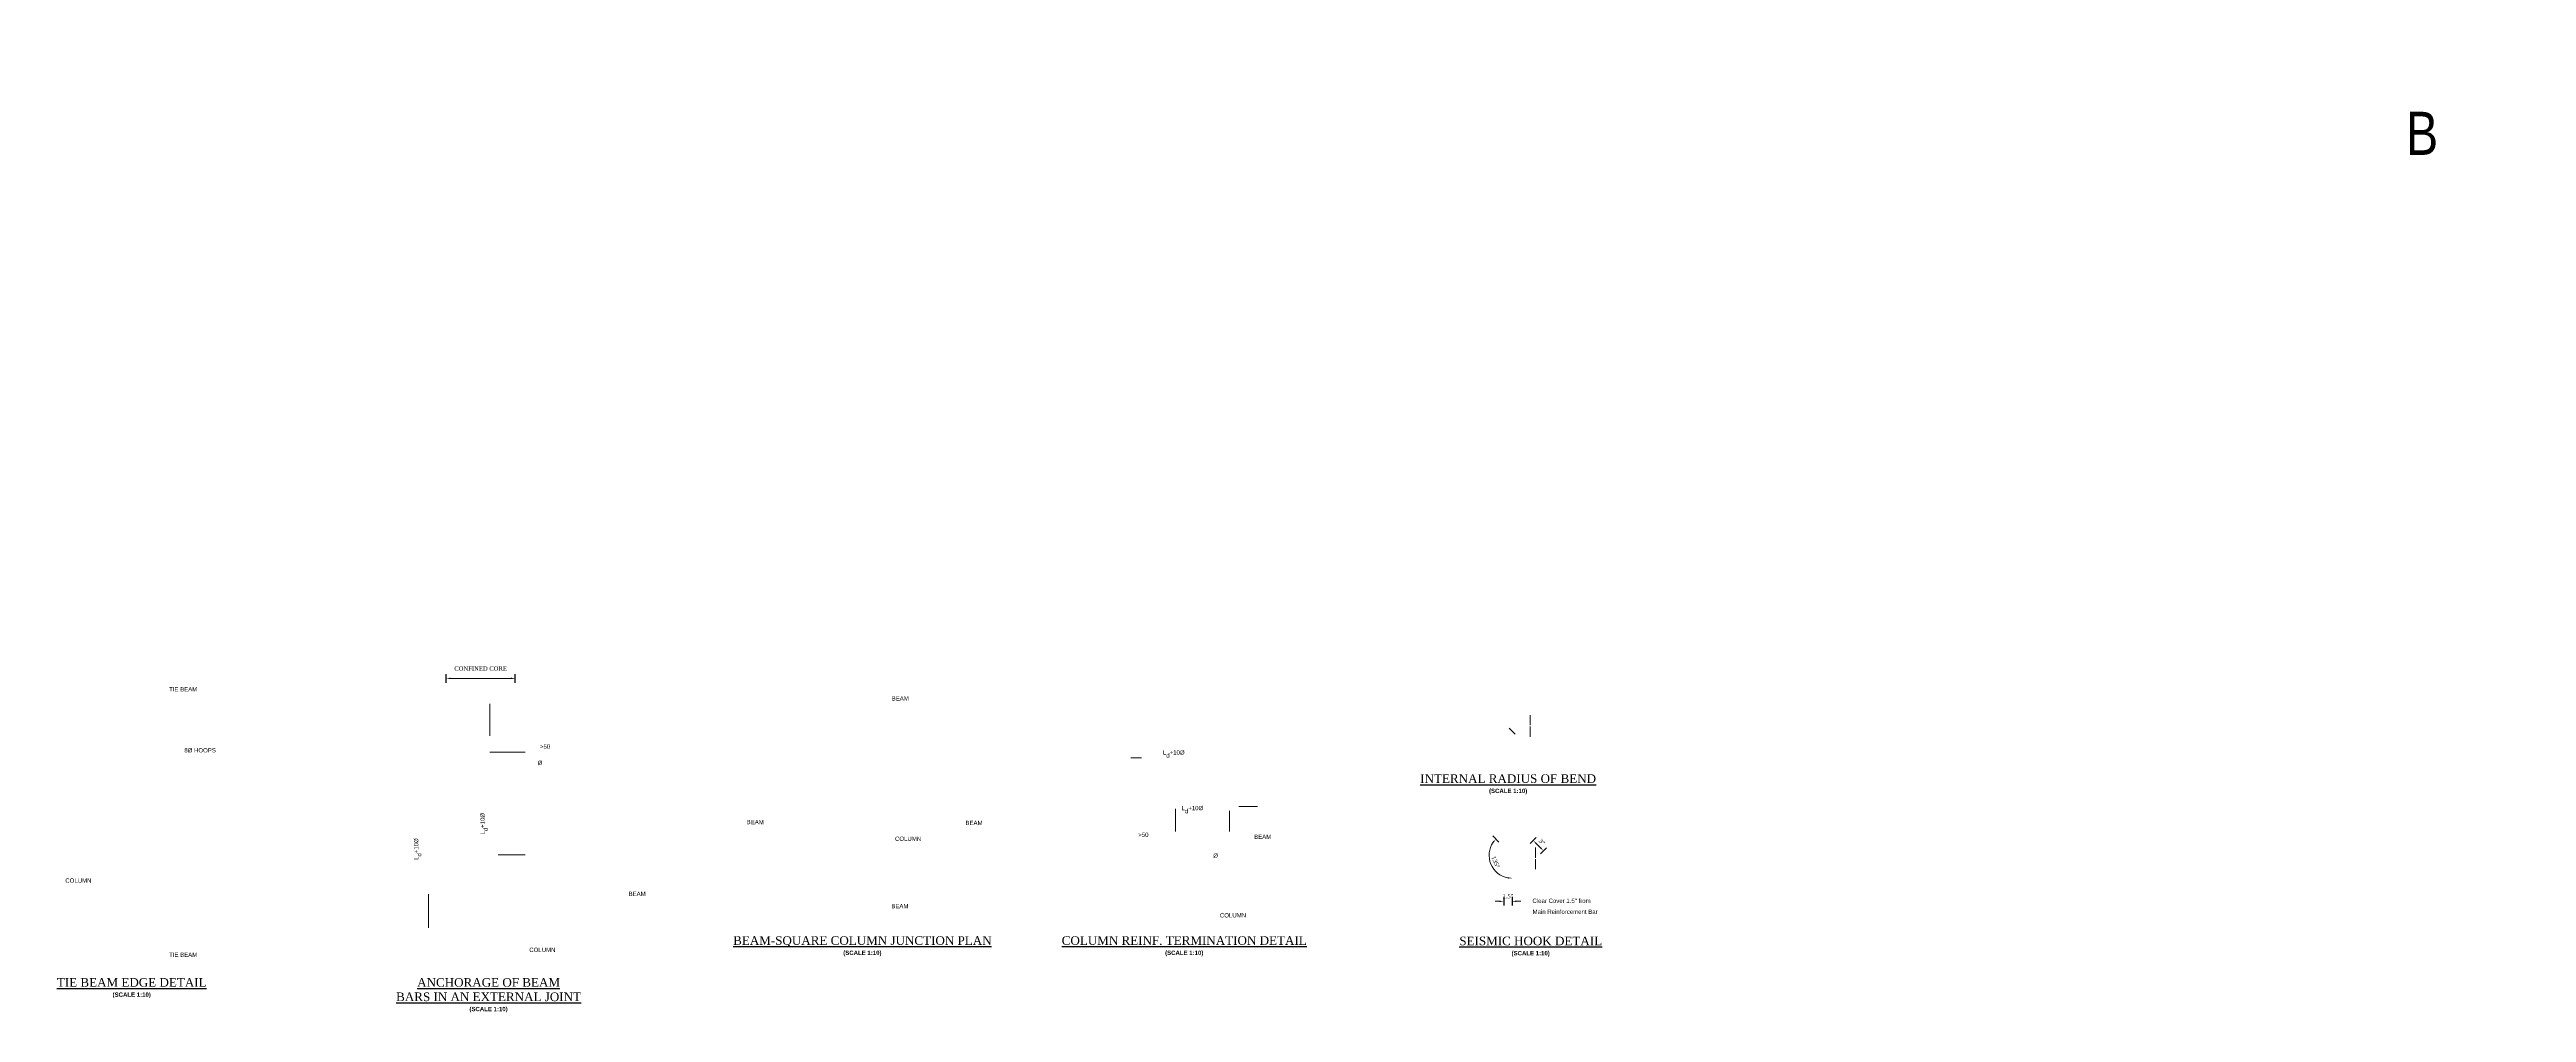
# Model space of a CAD drawing. Header units: feet. Extents: x 28652 to 66086, y -6769 to -640.
# Drawn here: x 61319.3 to 61663.3, y -1334.9 to -1201.1 of the extents above; entities that cross this region are included whole.
import ezdxf
from ezdxf import colors
from ezdxf.entities.mleader import LeaderData, LeaderLine
from ezdxf.enums import TextEntityAlignment as Align
from ezdxf.math import Vec2, Vec3

# ---------------------------------------------------------------- set-up
doc = ezdxf.new("R2010")
doc.units = ezdxf.units.FT
doc.header["$LTSCALE"] = 50
doc.header["$MEASUREMENT"] = 0
doc.header["$PDMODE"] = 34
for name, color, linetype, lineweight in [('DIM', 7, 'Continuous', 9), ('IES_WR_Dimension', 7, 'Continuous', 15), ('IES_WR_Leader', 7, 'Continuous', 15), ('IES_WR_Text Structure', 70, 'Continuous', 20)]:
    doc.layers.add(name, color=color, linetype=linetype, lineweight=lineweight)
doc.layers.add('IES_WR_TEMPLATE-TITLE TEXT', color=7, linetype='Continuous')
doc.styles.add('arial', font='times.ttf')
doc.styles.add('Arial Annotation', font='arial.ttf', dxfattribs={"height": 0.06})
doc.dimstyles.new('SECS', dxfattribs={"dimtxt": 0.06, "dimasz": 0.06, "dimexe": 0.06, "dimexo": 0, "dimgap": 0.04, "dimtad": 1, "dimdec": 0, "dimzin": 3, "dimdsep": 46, "dimlunit": 4, "dimtxsty": 'arial', "dimcen": 1.25, "dimclrd": 256, "dimclrt": 3, "dimadec": 0, "dimazin": 0, "dimtfac": 1, "dimtdec": 0, "dimtix": 1, "dimtofl": 0, "dimtmove": 2, "dimatfit": 1, "dimfxl": 0.06, "dimfxlon": 1, "dimtolj": 1, "dimtzin": 0, "dimlwd": -1, "dimarcsym": 0})

# ---------------------------------------------------------------- blocks, each defined once
blk = doc.blocks.new('*D786')
at = {"layer": 'Defpoints', "color": 0, "transparency": 16777216}
for p in [(61374.36, -1288.48), (61374.36, -1289.88), (61383.96, -1289.93)]:
    blk.add_point(p, dxfattribs=at)
at = {"layer": 'IES_WR_Dimension', "color": 0, "lineweight": -2, "transparency": 16777216}
for p, q in [((61374.36, -1289.08), (61374.36, -1287.88)), ((61383.96, -1289.08), (61383.96, -1287.88))]:
    blk.add_line(p, q, dxfattribs=at)
at = {"layer": 'IES_WR_Dimension', "transparency": 16777216}
blk.add_line((61383.36, -1288.48), (61374.96, -1288.48), dxfattribs=at)
for points in [[(61374.96, -1288.38), (61374.96, -1288.58), (61374.36, -1288.48)], [(61383.36, -1288.38), (61383.36, -1288.58), (61383.96, -1288.48)]]:
    blk.add_solid(points, dxfattribs=at)
at = {"layer": 'IES_WR_Dimension', "color": 3, "transparency": 16777216, "insert": (61379.14, -1287.11), "char_height": 0.6, "attachment_point": 5, "style": 'arial'}
blk.add_mtext('\\A1;CONFINED CORE', dxfattribs=at)
blk = doc.blocks.new('*D787')
at = {"layer": 'Defpoints', "color": 0, "ltscale": 10, "transparency": 16777216}
for p in [(61519.21, -1313.06), (61522.41, -1313.89), (61522.85, -1313.5), (61522.41, -1317.3), (61524.27, -1314.92)]:
    blk.add_point(p, dxfattribs=at)
at = {"layer": 'IES_WR_Dimension', "color": 0, "lineweight": -2, "ltscale": 10, "transparency": 16777216}
blk.add_line((61520.57, -1311.22), (61519.72, -1310.38), dxfattribs=at)
at = {"layer": 'IES_WR_Dimension', "ltscale": 10, "transparency": 16777216}
blk.add_arc((61522.41, -1313.06), 3.2, 145.7756, 259.2244, dxfattribs=at)
for points in [[(61519.69, -1311.2), (61519.84, -1311.33), (61520.15, -1310.8)], [(61521.82, -1316.1), (61521.8, -1316.3), (61522.41, -1316.25)]]:
    blk.add_solid(points, dxfattribs=at)
at = {"layer": 'IES_WR_Dimension', "color": 3, "ltscale": 10, "transparency": 16777216, "insert": (61520.11, -1314.01), "char_height": 0.6, "attachment_point": 5, "rotation": 292.5, "style": 'arial'}
blk.add_mtext('\\A1;135°', dxfattribs=at)
blk = doc.blocks.new('*D788')
at = {"layer": 'Defpoints', "color": 0, "ltscale": 10, "transparency": 16777216}
for p in [(61522.85, -1313.5), (61526.75, -1312.43), (61524.27, -1314.92)]:
    blk.add_point(p, dxfattribs=at)
at = {"layer": 'IES_WR_Dimension', "color": 0, "lineweight": -2, "ltscale": 10, "transparency": 16777216}
for p, q in [((61524.92, -1311.44), (61525.76, -1310.59)), ((61526.33, -1312.85), (61527.18, -1312.01))]:
    blk.add_line(p, q, dxfattribs=at)
at = {"layer": 'IES_WR_Dimension', "ltscale": 10, "transparency": 16777216}
blk.add_line((61525.76, -1311.44), (61526.33, -1312.01), dxfattribs=at)
for points in [[(61525.83, -1311.37), (61525.69, -1311.51), (61525.34, -1311.02)], [(61526.4, -1311.93), (61526.26, -1312.08), (61526.75, -1312.43)]]:
    blk.add_solid(points, dxfattribs=at)
at = {"layer": 'IES_WR_Dimension', "color": 3, "ltscale": 10, "transparency": 16777216, "insert": (61526.55, -1311.22), "char_height": 0.6, "attachment_point": 5, "rotation": 315, "style": 'arial'}
blk.add_mtext('\\A1;3"', dxfattribs=at)
blk = doc.blocks.new('*D789')
at = {"layer": 'Defpoints', "color": 0, "ltscale": 10, "transparency": 16777216}
for p in [(61521.23, -1317.3), (61522.41, -1317.3), (61521.23, -1319.46)]:
    blk.add_point(p, dxfattribs=at)
at = {"layer": 'IES_WR_Dimension', "ltscale": 10, "transparency": 16777216}
for p, q in [((61520.63, -1319.46), (61520.03, -1319.46)), ((61523.01, -1319.46), (61523.61, -1319.46))]:
    blk.add_line(p, q, dxfattribs=at)
at = {"layer": 'IES_WR_Dimension', "color": 0, "lineweight": -2, "ltscale": 10, "transparency": 16777216}
for p, q in [((61521.23, -1318.86), (61521.23, -1320.06)), ((61522.41, -1318.86), (61522.41, -1320.06))]:
    blk.add_line(p, q, dxfattribs=at)
at = {"layer": 'IES_WR_Dimension', "ltscale": 10, "transparency": 16777216}
for points in [[(61520.63, -1319.36), (61520.63, -1319.56), (61521.23, -1319.46)], [(61523.01, -1319.36), (61523.01, -1319.56), (61522.41, -1319.46)]]:
    blk.add_solid(points, dxfattribs=at)
at = {"layer": 'IES_WR_Dimension', "color": 3, "ltscale": 10, "transparency": 16777216, "insert": (61521.82, -1318.75), "char_height": 0.6, "attachment_point": 5, "style": 'arial'}
blk.add_mtext('\\A1;1.5"', dxfattribs=at)

msp = doc.modelspace()

# ---------------------------------------------------------------- texts
at = {"layer": 'IES_WR_TEMPLATE-TITLE TEXT', "char_height": 1.2, "attachment_point": 1, "style": 'Arial Annotation'}
for s, insert, width in [('\\pxqc;{\\fTimes New Roman|b0|i0|c0|p18;\\LINTERNAL RADIUS OF BEND\\P\\fArial|b1|i0|c0|p34;\\H0.5x;\\l(SCALE 1:10)}', (61504.01, -1301.81), 35.683), ('\\pxqc;{\\fTimes New Roman|b0|i0|c0|p18;\\LBEAM-SQUARE COLUMN JUNCTION PLAN\\P\\fArial|b1|i0|c0|p34;\\H0.5x;\\l(SCALE 1:10)}', (61414.32, -1324.31), 35.683), ('\\pxqc;{\\fTimes New Roman|b0|i0|c0|p18;\\LCOLUMN REINF. TERMINATION DETAIL\\P\\fArial|b1|i0|c0|p34;\\H0.5x;\\l(SCALE 1:10)}', (61459.02, -1324.31), 35.683), ('\\pxqc;{\\fTimes New Roman|b0|i0|c0|p18;\\LSEISMIC HOOK DETAIL\\P\\fArial|b1|i0|c0|p34;\\H0.5x;\\l(SCALE 1:10)}', (61507.14, -1324.37), 35.683), ('\\pxqc;{\\fTimes New Roman|b0|i0|c0|p18;\\LTIE BEAM EDGE DETAIL\\P\\fArial|b1|i0|c0|p34;\\H0.5x;\\l(SCALE 1:10)}', (61315.34, -1330.13), 30.6909), ('\\pxqc;{\\fTimes New Roman|b0|i0|c0|p18;\\LANCHORAGE OF BEAM \\PBARS IN AN EXTERNAL JOINT\\P\\fArial|b1|i0|c0|p34;\\H0.5x;\\l(SCALE 1:10)}', (61364.9, -1330.13), 30.6909)]:
    msp.add_mtext(s, dxfattribs=dict(at, insert=insert, width=width))
at = {"layer": 'IES_WR_Text Structure', "style": 'Arial Annotation', "width": 0.8}
msp.add_text('B', height=6, dxfattribs=at).set_placement((61646.55, -1215.73))
at = {"layer": 'IES_WR_Text Structure', "ltscale": 10, "style": 'Arial Annotation'}
msp.add_text('Clear Cover 1.5" from', height=0.6, dxfattribs=at).set_placement((61525.23, -1319.39), align=Align.MIDDLE_LEFT)
msp.add_text('Main Reinforcement Bar', height=0.6, dxfattribs=at).set_placement((61529.76, -1320.91), align=Align.MIDDLE_CENTER)
at = {"layer": 'IES_WR_Text Structure', "char_height": 0.6, "attachment_point": 4, "style": 'Arial Annotation'}
for s, insert, width in [('TIE BEAM', (61335.87, -1289.99), 15.1251), ('BEAM', (61436.24, -1291.26), 10.0834), ('BEAM', (61416.1, -1308.44), 10.0834), ('COLUMN', (61436.7, -1310.77), 10.0834), ('BEAM', (61446.48, -1308.57), 10.0834), ('BEAM', (61486.57, -1310.49), 10.0834), ('COLUMN', (61321.46, -1316.58), 15.1251), ('BEAM', (61399.69, -1318.42), 6.9143), ('BEAM', (61436.19, -1320.13), 10.0834), ('COLUMN', (61481.82, -1321.41), 10.0834), ('TIE BEAM', (61335.87, -1326.88), 15.1251), ('COLUMN', (61385.9, -1326.21), 6.9143)]:
    msp.add_mtext(s, dxfattribs=dict(at, insert=insert, width=width))
at = {"layer": 'IES_WR_Text Structure', "char_height": 0.6, "attachment_point": 5, "style": 'Arial Annotation'}
for s, insert in [('\\A1;8%%C HOOPS', (61340.18, -1298.48)), ('\\A1;%%C', (61387.39, -1300.23)), ('\\A1;>50', (61388.09, -1297.95)), ('\\A1;L{\\S^ d;}+10%%C', (61475.41, -1298.98)), ('\\A1;L{\\S^ d;}+10%%C', (61478, -1306.71)), ('\\A1;>50', (61471.19, -1310.22)), ('\\A1;%%C', (61481.22, -1313.11))]:
    msp.add_mtext(s, dxfattribs=dict(at, insert=insert))
at = {"layer": 'IES_WR_Text Structure', "char_height": 0.6, "attachment_point": 5, "rotation": 90, "style": 'Arial Annotation'}
for insert in [(61379.62, -1308.69), (61370.4, -1312.2)]:
    msp.add_mtext('\\A1;L{\\S^ d;}+10%%C', dxfattribs=dict(at, insert=insert))

# ---------------------------------------------------------------- dimensions: what is measured, and where the dimension line sits
at = {"layer": 'IES_WR_Dimension'}
dim = msp.add_linear_dim(base=(61374.36, -1288.48), p1=(61383.96, -1289.93), p2=(61374.36, -1289.88), text='CONFINED CORE', dimstyle='SECS', override={"dimscale": 0, "dimtix": 1, "dimtofl": 0, "dimtmove": 2, "dimatfit": 1}, dxfattribs=at)
dim.commit()
dim.dimension.update_dxf_attribs({"geometry": '*D786', "text_midpoint": (61379.14, -1287.11), "dimtype": 128})
at = {"layer": 'IES_WR_Dimension', "ltscale": 10}
dim = msp.add_angular_dim_2l(base=(61519.21, -1313.06), line1=((61522.41, -1313.89), (61522.41, -1317.3)), line2=((61522.85, -1313.5), (61524.27, -1314.92)), dimstyle='SECS', override={"dimscale": 0, "dimtix": 1, "dimtofl": 0, "dimtmove": 2, "dimatfit": 1}, dxfattribs=at)
dim.commit()
dim.dimension.update_dxf_attribs({"geometry": '*D787', "text_midpoint": (61520.11, -1314.01)})
dim = msp.add_aligned_dim(p1=(61522.85, -1313.5), p2=(61524.27, -1314.92), distance=3.52, text='3"', dimstyle='SECS', override={"dimscale": 0, "dimtix": 1, "dimtofl": 0, "dimtmove": 2, "dimatfit": 1}, dxfattribs=at)
dim.commit()
dim.dimension.update_dxf_attribs({"geometry": '*D788', "text_midpoint": (61526.55, -1311.22)})
dim = msp.add_linear_dim(base=(61521.23, -1319.46), p1=(61522.41, -1317.3), p2=(61521.23, -1317.3), text='1.5"', dimstyle='SECS', override={"dimscale": 0, "dimtix": 1, "dimtofl": 0, "dimtmove": 2, "dimatfit": 1}, dxfattribs=at)
dim.commit()
dim.dimension.update_dxf_attribs({"geometry": '*D789', "text_midpoint": (61521.82, -1318.75)})

# ---------------------------------------------------------------- leaders
at = {"layer": 'DIM', "ltscale": 0.1}
ml = msp.add_multileader_mtext('Standard', dxfattribs=at)
ml.set_content('SPACE BAR 20%%C 2nos', color=256, style='Arial Annotation')
ml.set_leader_properties(color=256, linetype='ByLayer', lineweight=-1)
ml.build(insert=Vec2(0, 0))
ml.multileader.update_dxf_attribs({"text_left_attachment_type": 2, "text_right_attachment_type": 2, "dogleg_length": 0.119, "arrow_head_size": 2.4, "scale": 40})
ctx = ml.context
ctx.base_point, ctx.scale, ctx.char_height, ctx.arrow_head_size, ctx.landing_gap_size, ctx.plane_origin = Vec3(60121.99, -1202.47), 40, 2.4, 2.4, 0.8, Vec3(60117.25, -1224.71)
ctx.left_attachment, ctx.right_attachment = 2, 2
notes = []
notes.append((ctx, [(0, (1, 1, 0), (60117.25, -1202.47), (1, 0), 4.74, [(0, [(60116.52, -1225.43)], 0, [])])]))
ctx.mtext.insert, ctx.mtext.width, ctx.mtext.flow_direction = Vec3(60122.79, -1201.17), 58.0768, 5
at = {"layer": 'IES_WR_Dimension', "ltscale": 10}
for points in [[(61522, -1295.42), (61522.83, -1296.25)], [(61524.89, -1294.98), (61524.89, -1293.57)], [(61524.89, -1295.17), (61524.89, -1296.58)], [(61525.64, -1313.41), (61525.64, -1312)], [(61525.64, -1313.6), (61525.64, -1315.01)]]:
    msp.add_leader(points, dimstyle='SECS', override={"dimscale": 0}, dxfattribs=at)
at = {"layer": 'IES_WR_Leader'}
for points in [[(61380.4, -1292.01), (61380.4, -1296.46)], [(61385.33, -1298.72), (61380.4, -1298.72)], [(61385.33, -1298.72), (61383.96, -1298.72)], [(61469.46, -1299.53), (61470.93, -1299.53)], [(61475.67, -1309.77), (61475.67, -1306.61)], [(61483.13, -1309.77), (61483.13, -1306.89)], [(61487.05, -1306.29), (61484.45, -1306.29)], [(61475.67, -1309.77), (61475.67, -1308.97)], [(61483.13, -1309.77), (61483.13, -1308.97)], [(61385.33, -1313.02), (61381.58, -1313.02)], [(61385.33, -1313.02), (61383.96, -1313.02)], [(61371.9, -1323.15), (61371.9, -1318.48)]]:
    msp.add_leader(points, dimstyle='SECS', override={"dimscale": 0}, dxfattribs=at)
for ctx, leaders in notes:
    for number, flags, end, landing, length, lines in leaders:
        leader = LeaderData()
        leader.index, (leader.has_last_leader_line, leader.has_dogleg_vector, leader.attachment_direction) = number, flags
        leader.last_leader_point, leader.dogleg_vector, leader.dogleg_length = Vec3(end), Vec3(landing), length
        for number, points, colour, breaks in lines:
            line = LeaderLine()
            line.index, line.vertices, line.color, line.breaks = number, Vec3.list(points), colors.encode_raw_color(colour), breaks
            leader.lines.append(line)
        ctx.leaders.append(leader)

doc.saveas('drawing.dxf')
